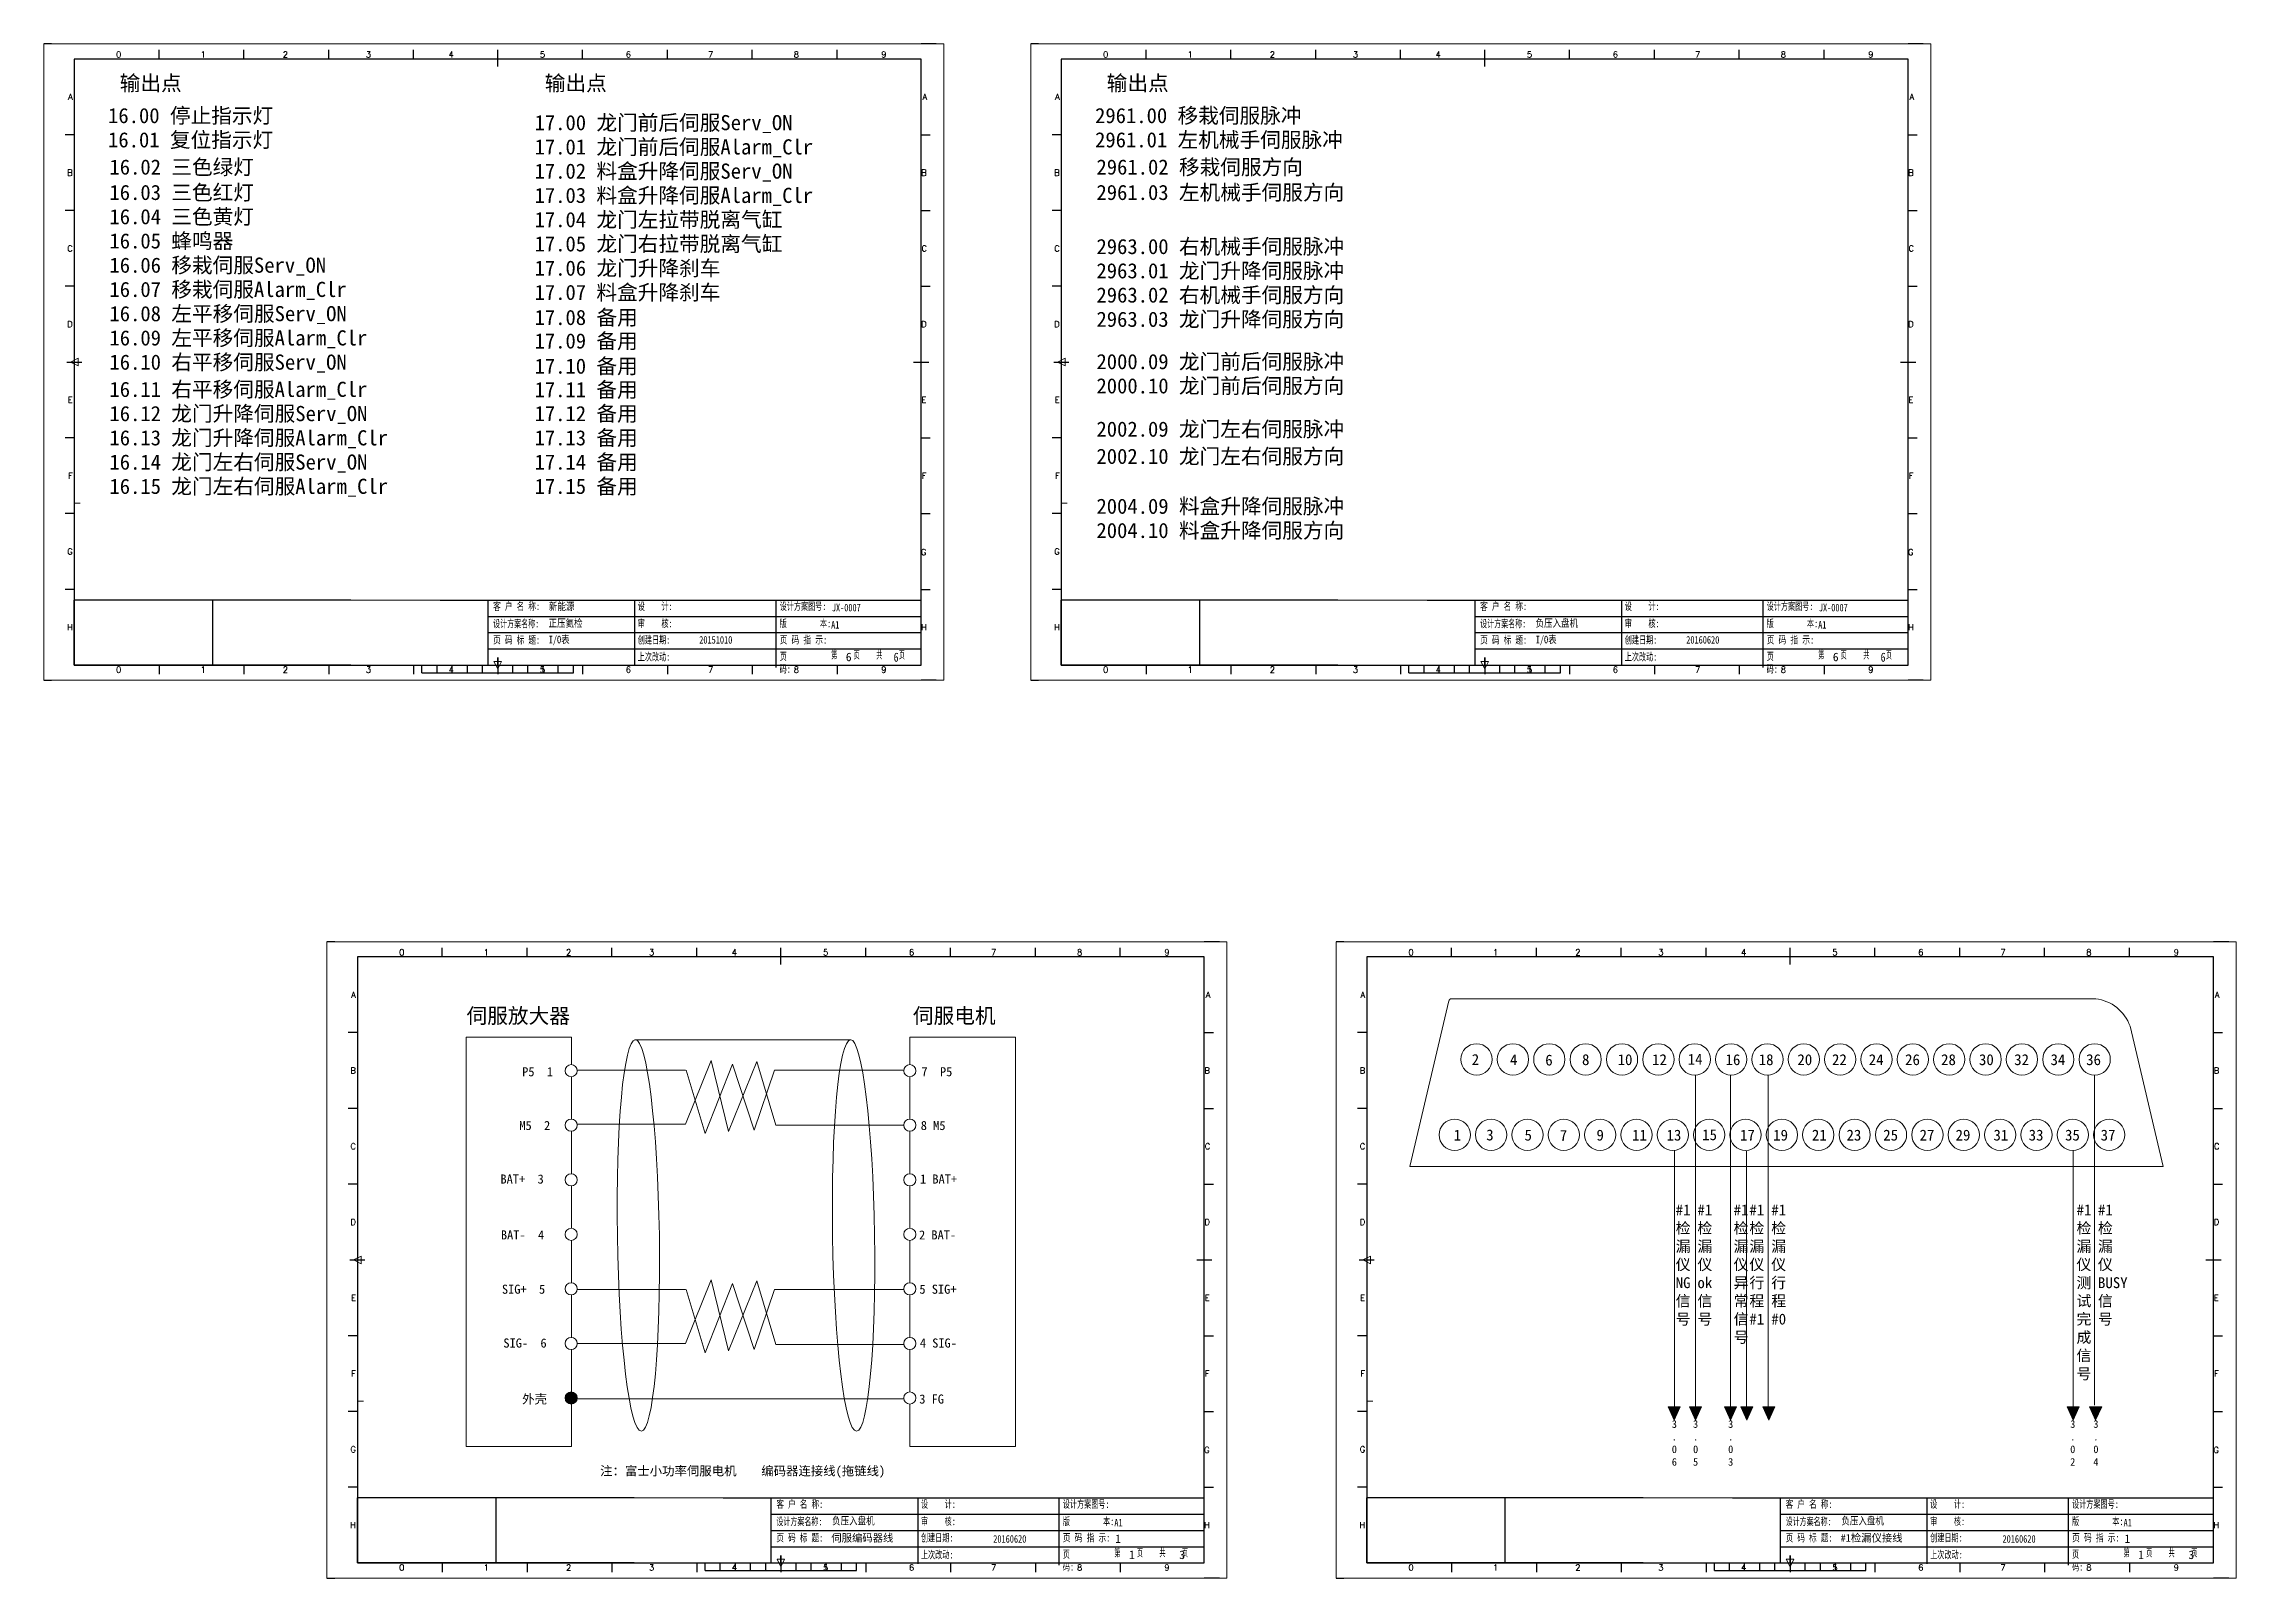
# Model space of a CAD drawing. Extents: x 2368 to 9674, y -1476 to 1321.
# Drawn here: x 5908 to 6631, y 221 to 727 of the extents above; entities that cross this region are included whole.
import ezdxf
from ezdxf.enums import TextEntityAlignment as Align

# ---------------------------------------------------------------- set-up
doc = ezdxf.new("R2010")
doc.units = 0
doc.header["$MEASUREMENT"] = 0
doc.layers.add('AE_BOR', color=1, linetype='Continuous')
doc.layers.add('MISC', color=2, linetype='Continuous')
doc.styles.add('Standard0.67', font='', dxfattribs={"width": 0.67})
doc.styles.add('Standard_0.8', font='', dxfattribs={"width": 0.8})
doc.styles.add('WD', font='romans.shx', dxfattribs={"bigfont": 'gbcbig.shx'})
doc.styles.add('样式 0', font='')
doc.styles.get('Standard0.67').set_extended_font_data('FangSong_GB2312')
doc.styles.get('Standard_0.8').set_extended_font_data('FangSong_GB2312')
doc.styles.get('样式 0').set_extended_font_data('KaiTi_GB2312')

# ---------------------------------------------------------------- blocks, each defined once
blk = doc.blocks.new('gb_a2_a')
for p, q in [((584, 410), (25, 410)), ((25, 410), (25, 10)), ((584, 10), (584, 410)), ((25, 10), (584, 10))]:
    blk.add_line(p, q)
at = {"lineweight": 9, "ltscale": 0.1}
blk.add_line((25, 116.9), (29, 116.9), dxfattribs=at)
at = {"layer": 'AE_BOR', "lineweight": 30}
for p, q in [((10, 420), (4.9, 420)), ((594, 420), (584, 420)), ((4.9, 0), (10, 0)), ((594, 0), (584, 0))]:
    blk.add_line(p, q, dxfattribs=at)
at = {"layer": 'AE_BOR', "color": 1, "lineweight": 15}
for p, q in [((4.9, 420), (598.9, 420)), ((4.9, 0), (4.9, 420)), ((598.9, 420), (598.9, 0)), ((22.5, 210), (27.5, 212.5)), ((27.5, 207.5), (22.5, 210)), ((27.5, 212.5), (27.5, 207.5)), ((598.9, 0), (4.9, 0)), ((304.5, 7.5), (302, 12.5)), ((302, 12.5), (307, 12.5)), ((307, 12.5), (304.5, 7.5))]:
    blk.add_line(p, q, dxfattribs=at)
at = {"layer": 'AE_BOR'}
for p, q in [((81, 410), (81, 416)), ((137, 410), (137, 416)), ((193, 410), (193, 416)), ((249, 410), (249, 416)), ((304.5, 410), (304.5, 416)), ((360.5, 410), (360.5, 416)), ((416.5, 410), (416.5, 416)), ((472.5, 410), (472.5, 416)), ((528.5, 410), (528.5, 416)), ((25, 360), (19, 360)), ((584, 360), (590, 360)), ((25, 310), (19, 310)), ((584, 310), (590, 310)), ((25, 260), (19, 260)), ((584, 260), (590, 260)), ((25, 160), (19, 160)), ((584, 160), (590, 160)), ((25, 110), (19, 110)), ((584, 110), (590, 110)), ((25, 60), (19, 60)), ((584, 60), (590, 60)), ((81, 10), (81, 4)), ((137, 10), (137, 4)), ((193, 10), (193, 4)), ((249, 10), (249, 4)), ((304.5, 10), (304.5, 4)), ((360.5, 10), (360.5, 4)), ((416.5, 10), (416.5, 4)), ((472.5, 10), (472.5, 4)), ((528.5, 10), (528.5, 4))]:
    blk.add_line(p, q, dxfattribs=at)
at = {"layer": 'AE_BOR', "color": 2, "lineweight": 30}
for p, q in [((304.5, 405), (304.5, 415)), ((20, 210), (30, 210)), ((579, 210), (589, 210)), ((304.5, 10), (304.5, 15)), ((304.5, 15), (304.5, 5)), ((254.5, 5), (254.5, 10)), ((254.5, 5), (354.5, 5)), ((264.5, 5), (264.5, 10)), ((274.5, 5), (274.5, 10)), ((284.5, 5), (284.5, 10)), ((294.5, 5), (294.5, 10)), ((304.5, 10), (304.5, 5)), ((314.5, 5), (314.5, 10)), ((324.5, 5), (324.5, 10)), ((334.5, 5), (334.5, 10)), ((344.5, 5), (344.5, 10)), ((354.5, 5), (354.5, 10))]:
    blk.add_line(p, q, dxfattribs=at)
at = {"layer": 'AE_BOR', "style": 'WD'}
for s, p in [('0', (54.3, 411)), ('1', (110.1, 411)), ('2', (164.4, 411)), ('3', (219.2, 411)), ('4', (273.8, 411)), ('5', (334.1, 411)), ('6', (390.8, 411)), ('7', (445, 411)), ('8', (501.7, 411)), ('9', (559.4, 411)), ('0', (54.3, 5)), ('1', (110.1, 5)), ('2', (164.4, 5)), ('3', (219.2, 5)), ('4', (273.8, 5)), ('5', (334.1, 5)), ('6', (390.8, 5)), ('7', (445, 5)), ('8', (501.7, 5)), ('9', (559.4, 5))]:
    blk.add_text(s, height=4, dxfattribs=at).set_placement(p, align=Align.CENTER)
for s, p in [('A', (24, 385)), ('A', (588, 385)), ('B', (24, 335)), ('B', (587.7, 335)), ('C', (24, 285)), ('C', (587.9, 285)), ('D', (24, 235)), ('D', (587.7, 235)), ('E', (24, 185)), ('E', (587.5, 185)), ('F', (24, 135)), ('F', (587.5, 135)), ('F', (587.5, 135)), ('G', (24, 85)), ('G', (587.5, 84.6)), ('H', (24, 35)), ('H', (587.7, 35))]:
    blk.add_text(s, height=4, dxfattribs=at).set_placement(p, align=Align.MIDDLE_RIGHT)

msp = doc.modelspace()

# ---------------------------------------------------------------- hatches: boundary and pattern name
at = {"lineweight": 0}
h = msp.add_hatch(color=256, dxfattribs=at)
edge = h.paths.add_edge_path()
edge.add_arc((6081.83647, 280.49752), 2, 0, 360)
for points in [[(6445.86586, 277.6001), (6443.86586, 277.6001), (6445.86586, 273.15777)], [(6447.86586, 277.6001), (6445.86586, 277.6001), (6445.86586, 273.15777)], [(6452.8768, 277.6001), (6450.8768, 277.6001), (6452.8768, 273.15777)], [(6454.8768, 277.6001), (6452.8768, 277.6001), (6452.8768, 273.15777)], [(6464.45235, 277.6001), (6462.45235, 277.6001), (6464.45235, 273.15777)], [(6466.45235, 277.6001), (6464.45235, 277.6001), (6464.45235, 273.15777)], [(6469.85034, 277.6001), (6467.85034, 277.6001), (6469.85034, 273.15777)], [(6471.85034, 277.6001), (6469.85034, 277.6001), (6469.85034, 273.15777)], [(6477.06859, 277.6001), (6475.06859, 277.6001), (6477.06859, 273.15777)], [(6479.06859, 277.6001), (6477.06859, 277.6001), (6477.06859, 273.15777)], [(6577.50313, 277.6001), (6575.50313, 277.6001), (6577.50313, 273.15777)], [(6579.50313, 277.6001), (6577.50313, 277.6001), (6577.50313, 273.15777)], [(6584.94714, 277.6001), (6582.94714, 277.6001), (6584.94714, 273.15777)], [(6586.94714, 277.6001), (6584.94714, 277.6001), (6584.94714, 273.15777)]]:
    msp.add_hatch(color=256, dxfattribs=at).paths.add_polyline_path(points)

# ---------------------------------------------------------------- linework, layer by layer
at = {"color": 0, "ltscale": 2}
for p, q in [((5917.80623, 522.3252), (5917.80623, 543.77129)), ((6009.11117, 543.77129), (5917.80623, 543.77129)), ((6038.57281, 543.77129), (6197.30623, 543.77129)), ((6054.27127, 543.77129), (6054.27127, 522.3252)), ((6102.83714, 522.06076), (6102.83714, 543.77129)), ((6149.41732, 521.5673), (6149.41732, 543.77129)), ((6197.30623, 522.3252), (6197.30623, 543.77129)), ((6243.56096, 522.3252), (6243.56096, 543.77129)), ((6334.8659, 543.77129), (6243.56096, 543.77129)), ((6364.32754, 543.77129), (6523.06096, 543.77129)), ((6380.026, 543.77129), (6380.026, 522.3252)), ((6428.59187, 522.06076), (6428.59187, 543.77129)), ((6475.17206, 521.5673), (6475.17206, 543.77129)), ((6523.06096, 522.3252), (6523.06096, 543.77129)), ((6009.11117, 522.3252), (5917.80623, 522.3252)), ((6167.3084, 527.68672), (6197.30623, 527.68672)), ((6167.3084, 522.3252), (6197.30623, 522.3252)), ((6334.8659, 522.3252), (6243.56096, 522.3252)), ((6493.06313, 527.68672), (6523.06096, 527.68672)), ((6493.06313, 522.3252), (6523.06096, 522.3252)), ((6011.26606, 226.05482), (6011.26606, 247.50091)), ((6102.571, 247.50091), (6011.26606, 247.50091)), ((6132.03263, 247.50091), (6290.76606, 247.50091)), ((6147.7311, 247.50091), (6147.7311, 226.05482)), ((6196.29696, 225.79038), (6196.29696, 247.50091)), ((6242.87715, 225.29692), (6242.87715, 247.50091)), ((6290.76606, 226.05482), (6290.76606, 247.50091)), ((6344.362, 226.05482), (6344.362, 247.50091)), ((6435.66695, 247.50091), (6344.362, 247.50091)), ((6465.12858, 247.50091), (6623.862, 247.50091)), ((6480.82704, 247.50091), (6480.82704, 226.05482)), ((6529.39291, 225.79038), (6529.39291, 247.50091)), ((6575.9731, 225.29692), (6575.9731, 247.50091)), ((6623.862, 226.05482), (6623.862, 247.50091)), ((6102.571, 226.05482), (6011.26606, 226.05482)), ((6260.76822, 231.41634), (6290.76606, 231.41634)), ((6260.76822, 226.05482), (6290.76606, 226.05482)), ((6435.66695, 226.05482), (6344.362, 226.05482)), ((6593.86417, 231.41634), (6623.862, 231.41634)), ((6593.86417, 226.05482), (6623.862, 226.05482))]:
    msp.add_line(p, q, dxfattribs=at)
at = {"color": 0}
for p, q in [((5963.4587, 543.77129), (5963.4587, 522.3252)), ((6289.21343, 543.77129), (6289.21343, 522.3252)), ((6056.91853, 247.50091), (6056.91853, 226.05482)), ((6390.01447, 247.50091), (6390.01447, 226.05482))]:
    msp.add_line(p, q, dxfattribs=at)
at = {"lineweight": 9, "ltscale": 0.1}
for p, q in [((6009.11117, 543.77129), (6038.57281, 543.77129)), ((6334.8659, 543.77129), (6364.32754, 543.77129)), ((6009.11117, 522.3252), (6038.57281, 522.3252)), ((6037.21545, 522.3252), (6037.21545, 522.3252)), ((6037.21545, 522.3252), (6037.21545, 522.3252)), ((6334.8659, 522.3252), (6364.32754, 522.3252)), ((6362.97019, 522.3252), (6362.97019, 522.3252)), ((6362.97019, 522.3252), (6362.97019, 522.3252)), ((6102.571, 247.50091), (6132.03263, 247.50091)), ((6435.66695, 247.50091), (6465.12858, 247.50091)), ((6102.571, 226.05482), (6132.03263, 226.05482)), ((6130.67528, 226.05482), (6130.67528, 226.05482)), ((6130.67528, 226.05482), (6130.67528, 226.05482)), ((6435.66695, 226.05482), (6465.12858, 226.05482)), ((6463.77123, 226.05482), (6463.77123, 226.05482)), ((6463.77123, 226.05482), (6463.77123, 226.05482))]:
    msp.add_line(p, q, dxfattribs=at)
for p, q in [((6054.27127, 538.40977), (6098.52281, 538.40977)), ((6098.52281, 538.40977), (6167.3084, 538.40977)), ((6167.3084, 538.40977), (6197.30623, 538.40977)), ((6380.026, 538.40977), (6424.27754, 538.40977)), ((6424.27754, 538.40977), (6493.06313, 538.40977)), ((6493.06313, 538.40977), (6523.06096, 538.40977)), ((6054.27127, 533.04824), (6098.52281, 533.04824)), ((6098.52281, 533.04824), (6167.3084, 533.04824)), ((6167.3084, 533.04824), (6197.30623, 533.04824)), ((6380.026, 533.04824), (6424.27754, 533.04824)), ((6424.27754, 533.04824), (6493.06313, 533.04824)), ((6493.06313, 533.04824), (6523.06096, 533.04824)), ((6038.57281, 522.3252), (6098.52281, 522.3252)), ((6038.57281, 522.3252), (6098.52281, 522.3252)), ((6054.27127, 527.68672), (6098.52281, 527.68672)), ((6098.52281, 527.68672), (6167.3084, 527.68672)), ((6098.52281, 522.3252), (6167.3084, 522.3252)), ((6364.32754, 522.3252), (6424.27754, 522.3252)), ((6364.32754, 522.3252), (6424.27754, 522.3252)), ((6380.026, 527.68672), (6424.27754, 527.68672)), ((6424.27754, 527.68672), (6493.06313, 527.68672)), ((6424.27754, 522.3252), (6493.06313, 522.3252)), ((6147.7311, 242.13939), (6191.98263, 242.13939)), ((6191.98263, 242.13939), (6260.76822, 242.13939)), ((6260.76822, 242.13939), (6290.76606, 242.13939)), ((6480.82704, 242.13939), (6525.07858, 242.13939)), ((6525.07858, 242.13939), (6593.86417, 242.13939)), ((6593.86417, 242.13939), (6623.862, 242.13939)), ((6147.7311, 236.77787), (6191.98263, 236.77787)), ((6191.98263, 236.77787), (6260.76822, 236.77787)), ((6260.76822, 236.77787), (6290.76606, 236.77787)), ((6480.82704, 236.77787), (6525.07858, 236.77787)), ((6525.07858, 236.77787), (6593.86417, 236.77787)), ((6593.86417, 236.77787), (6623.862, 236.77787)), ((6132.03263, 226.05482), (6191.98263, 226.05482)), ((6132.03263, 226.05482), (6191.98263, 226.05482)), ((6147.7311, 231.41634), (6191.98263, 231.41634)), ((6191.98263, 231.41634), (6260.76822, 231.41634)), ((6191.98263, 226.05482), (6260.76822, 226.05482)), ((6465.12858, 226.05482), (6525.07858, 226.05482)), ((6465.12858, 226.05482), (6525.07858, 226.05482)), ((6480.82704, 231.41634), (6525.07858, 231.41634)), ((6525.07858, 231.41634), (6593.86417, 231.41634)), ((6525.07858, 226.05482), (6593.86417, 226.05482))]:
    msp.add_line(p, q)
at = {"lineweight": 0}
for p, q in [((6371.48677, 411.58315), (6358.64625, 356.93334)), ((6372.20736, 412.26192), (6584.96578, 412.26192)), ((6102.68183, 398.71283), (6174.22327, 398.71283)), ((6596.32138, 403.21942), (6607.19676, 356.93334)), ((6119.59298, 370.8714), (6127.9921, 391.84102)), ((6127.9921, 391.84102), (6133.69149, 368.47487)), ((6133.69149, 368.47487), (6143.1405, 391.54145)), ((6143.1405, 391.54145), (6149.41066, 370.57183)), ((6083.74679, 388.69557), (6119.59298, 388.69557)), ((6119.74297, 388.69557), (6126.04231, 367.72595)), ((6126.04231, 367.72595), (6135.04136, 390.64275)), ((6135.04136, 390.64275), (6142.24059, 368.92421)), ((6142.24059, 368.92421), (6148.93285, 388.69557)), ((6191.58536, 388.69557), (6148.93285, 388.69557)), ((6452.89713, 386.93682), (6452.89713, 277.33999)), ((6464.40744, 386.99204), (6464.40744, 274.49322)), ((6476.89107, 387.03707), (6476.89107, 277.29668)), ((6584.55817, 387.08223), (6584.55817, 278.10016)), ((6083.89676, 370.8714), (6119.59298, 370.8714)), ((6191.58536, 370.57183), (6149.41066, 370.57183)), ((6445.96379, 362.06539), (6445.96379, 277.5819)), ((6469.67282, 361.96725), (6469.67282, 277.29668)), ((6577.50313, 362.226), (6577.50313, 273.15777)), ((6358.64625, 356.93334), (6607.19676, 356.93334)), ((6119.59298, 298.4977), (6127.9921, 319.46733)), ((6127.9921, 319.46733), (6133.69149, 296.10118)), ((6133.69149, 296.10118), (6143.1405, 319.16776)), ((6143.1405, 319.16776), (6149.41066, 298.19814)), ((6083.74679, 316.32188), (6119.59298, 316.32188)), ((6119.74297, 316.32188), (6126.04231, 295.35226)), ((6126.04231, 295.35226), (6135.04136, 318.26906)), ((6135.04136, 318.26906), (6142.24059, 296.55052)), ((6142.24059, 296.55052), (6148.93285, 316.32188)), ((6191.58536, 316.32188), (6148.93285, 316.32188)), ((6083.89676, 298.4977), (6119.59298, 298.4977)), ((6191.58536, 298.19814), (6149.41066, 298.19814)), ((6081.94698, 280.22418), (6191.58536, 280.22418)), ((6443.86586, 277.6001), (6447.86586, 277.6001)), ((6443.86586, 277.6001), (6445.86586, 273.15777)), ((6445.86586, 273.15777), (6447.86586, 277.6001)), ((6450.8768, 277.6001), (6454.8768, 277.6001)), ((6450.8768, 277.6001), (6452.8768, 273.15777)), ((6452.8768, 273.15777), (6454.8768, 277.6001)), ((6462.45235, 277.6001), (6466.45235, 277.6001)), ((6462.45235, 277.6001), (6464.45235, 273.15777)), ((6464.45235, 273.15777), (6466.45235, 277.6001)), ((6467.85034, 277.6001), (6471.85034, 277.6001)), ((6467.85034, 277.6001), (6469.85034, 273.15777)), ((6469.85034, 273.15777), (6471.85034, 277.6001)), ((6475.06859, 277.6001), (6479.06859, 277.6001)), ((6475.06859, 277.6001), (6477.06859, 273.15777)), ((6477.06859, 273.15777), (6479.06859, 277.6001)), ((6575.50313, 277.6001), (6579.50313, 277.6001)), ((6575.50313, 277.6001), (6577.50313, 273.15777)), ((6577.50313, 273.15777), (6579.50313, 277.6001)), ((6582.94714, 277.6001), (6586.94714, 277.6001)), ((6582.94714, 277.6001), (6584.94714, 273.15777)), ((6584.94714, 273.15777), (6586.94714, 277.6001))]:
    msp.add_line(p, q, dxfattribs=at)
for points in [[(6081.96563, 278.5017), (6081.96563, 264.52041), (6047.13861, 264.52041), (6047.13861, 399.59749), (6081.96563, 399.59749), (6081.96563, 390.49335)], [(6193.5839, 390.49749), (6193.5839, 399.59749), (6228.41091, 399.59749), (6228.41091, 264.52041), (6193.5839, 264.52041), (6193.5839, 278.49756)], [(6081.96563, 386.5017), (6081.96563, 372.49335)], [(6193.5839, 372.49749), (6193.5839, 386.49756)], [(6081.96563, 368.5017), (6081.96563, 354.49335)], [(6193.5839, 354.49749), (6193.5839, 368.49756)], [(6081.96563, 350.5017), (6081.96563, 336.49335)], [(6193.5839, 336.49749), (6193.5839, 350.49756)], [(6081.96563, 332.5017), (6081.96563, 318.49335)], [(6193.5839, 318.49749), (6193.5839, 332.49756)], [(6081.96563, 314.5017), (6081.96563, 300.49335)], [(6193.5839, 300.49749), (6193.5839, 314.49756)], [(6081.96563, 296.5017), (6081.96563, 282.49335)], [(6193.5839, 282.49749), (6193.5839, 296.49756)]]:
    msp.add_lwpolyline(points, dxfattribs=at)
for centre, radius in [((6380.63823, 392.22811), 5.16056), ((6392.63823, 392.22811), 5.16056), ((6404.63823, 392.22811), 5.16056), ((6416.63823, 392.22811), 5.16056), ((6428.63823, 392.22811), 5.16056), ((6440.63823, 392.22811), 5.16056), ((6452.63823, 392.22811), 5.16056), ((6464.63823, 392.22811), 5.16056), ((6476.63823, 392.22811), 5.16056), ((6488.63823, 392.22811), 5.16056), ((6500.63823, 392.22811), 5.16056), ((6512.63823, 392.22811), 5.16056), ((6524.63823, 392.22811), 5.16056), ((6536.63823, 392.22811), 5.16056), ((6548.63823, 392.22811), 5.16056), ((6560.63823, 392.22811), 5.16056), ((6572.63823, 392.22811), 5.16056), ((6584.63823, 392.22811), 5.16056), ((6081.83647, 388.49752), 2), ((6193.59613, 388.49752), 2), ((6081.83647, 370.49752), 2), ((6193.59613, 370.49752), 2), ((6373.41797, 367.33415), 5.16056), ((6385.41797, 367.33415), 5.16056), ((6397.41797, 367.33415), 5.16056), ((6409.41797, 367.33415), 5.16056), ((6421.41797, 367.33415), 5.16056), ((6433.41797, 367.33415), 5.16056), ((6445.41797, 367.33415), 5.16056), ((6457.41797, 367.33415), 5.16056), ((6469.41797, 367.33415), 5.16056), ((6481.41797, 367.33415), 5.16056), ((6493.41797, 367.33415), 5.16056), ((6505.41797, 367.33415), 5.16056), ((6517.41797, 367.33415), 5.16056), ((6529.41797, 367.33415), 5.16056), ((6541.41797, 367.33415), 5.16056), ((6553.41797, 367.33415), 5.16056), ((6565.41797, 367.33415), 5.16056), ((6577.41797, 367.33415), 5.16056), ((6589.41797, 367.33415), 5.16056), ((6081.83647, 352.49752), 2), ((6193.59613, 352.49752), 2), ((6081.83647, 334.49752), 2), ((6193.59613, 334.49752), 2), ((6081.83647, 316.49752), 2), ((6193.59613, 316.49752), 2), ((6081.83647, 298.49752), 2), ((6193.59613, 298.49752), 2), ((6081.83647, 280.49752), 2), ((6193.59613, 280.49752), 2)]:
    msp.add_circle(centre, radius, dxfattribs=at)
for centre, radius, start, end in [((6372.50949, 411.2193), 1.08552, 106.160821, 161.27801507), ((6583.17095, 398.35651), 14.02077, 20.29390752, 82.64523023)]:
    msp.add_arc(centre, radius, start, end, dxfattribs=at)
for centre in [(6103.98484, 334.12329), (6175.01632, 334.12329)]:
    msp.add_ellipse(centre, major_axis=(0.99615, -64.60837), ratio=0.107283174, dxfattribs=at)

# ---------------------------------------------------------------- block references
at = {"xscale": 0.5, "yscale": 0.5, "zscale": 0.5}
for p in [(5905.30623, 517.3252), (6231.06096, 517.3252), (5998.76606, 221.05482), (6331.862, 221.05482)]:
    msp.add_blockref('gb_a2_a', p, dxfattribs=at)

# ---------------------------------------------------------------- texts
at = {"lineweight": 0, "char_height": 5, "attachment_point": 1}
for s, insert, width in [('{\\fSimSun|b0|i0|c134|p2;输出点}', (5932.80509, 716.8712), 83.4808632), ('{\\fSimSun|b0|i0|c134|p2;输出点 }', (6073.10901, 716.8712), 83.4808632), ('{\\fSimSun|b0|i0|c134|p2;输出点}', (6258.55982, 716.8712), 83.4808632), ('{\\fSimSun|b0|i0|c134|p2;16.00 \\C3;停止指示灯}', (5928.96841, 706.16312), 104.6269673), ('{\\fSimSun|b0|i0|c134|p2;17.00 \\C3;龙门前后伺服Serv_ON}', (6069.73064, 703.83196), 127.2679522), ('{\\fSimSun|b0|i0|c134|p2;2961.00 \\C3;移栽伺服脉冲}', (6254.72314, 706.16312), 104.6269673), ('{\\fSimSun|b0|i0|c134|p2;16.01 \\C3;复位指示灯}', (5928.96841, 698.16312), 105.0711483), ('{\\fSimSun|b0|i0|c134|p2;17.01 龙门前后伺服Alarm_Clr}', (6069.73064, 695.83196), 125.2340545), ('{\\fSimSun|b0|i0|c134|p2;2961.01 \\C3;左机械手伺服脉冲}', (6254.72314, 698.16312), 105.0711483), ('{\\fSimSun|b0|i0|c134|p2;16.02 \\C3;三色绿灯}', (5929.42672, 689.18501), 103.5812315), ('{\\fSimSun|b0|i0|c134|p2;17.02 \\C3;料盒升降伺服Serv_ON}', (6069.73064, 687.83196), 130.190578), ('{\\fSimSun|b0|i0|c134|p2;2961.02 \\C3;移栽伺服方向}', (6255.18145, 689.18501), 103.5812315), ('{\\fSimSun|b0|i0|c134|p2;16.03 \\C3;三色红灯}', (5929.42672, 680.80465), 102.3865525), ('{\\fSimSun|b0|i0|c134|p2;17.03 料盒升降伺服Alarm_Clr}', (6069.73064, 679.83196), 134.9817734), ('{\\fSimSun|b0|i0|c134|p2;2961.03 \\C3;左机械手伺服方向}', (6255.18145, 680.80465), 102.3865525), ('{\\fSimSun|b0|i0|c134|p2;16.04 \\C3;三色黄灯}', (5929.42672, 672.80465), 101.7721862), ('{\\fSimSun|b0|i0|c134|p2;17.04 \\C3;龙门左拉带脱离气缸}', (6069.73064, 671.83196), 117.0586107), ('{\\fSimSun|b0|i0|c134|p2;16.05 \\C3;蜂鸣器}', (5929.42672, 664.80465), 103.6028448), ('{\\fSimSun|b0|i0|c134|p2;17.05 \\C3;龙门右拉带脱离气缸}', (6069.73064, 663.83196), 132.8100907), ('{\\fSimSun|b0|i0|c134|p2;\\C3;2963.00 右机械手伺服脉冲}', (6255.18145, 662.95209), 101.7721862), ('{\\fSimSun|b0|i0|c134|p2;16.06 \\C3;移栽伺服Serv_ON}', (5929.42672, 656.80465), 104.6715833), ('{\\fSimSun|b0|i0|c134|p2;17.06 \\C3;龙门升降刹车}', (6069.73064, 655.83196), 134.3556276), ('{\\fSimSun|b0|i0|c134|p2;2963.01 \\C3;龙门升降伺服脉冲}', (6255.18145, 654.95209), 103.6028448), ('{\\fSimSun|b0|i0|c134|p2;16.07 移栽伺服Alarm_Clr}', (5929.42672, 648.80465), 106.3662917), ('{\\fSimSun|b0|i0|c134|p2;17.07 \\C3;料盒升降刹车}', (6069.73064, 647.83196), 122.7691125), ('{\\fSimSun|b0|i0|c134|p2;\\C3;2963.02 右机械手伺服方向}', (6255.18145, 646.95209), 104.6715833), ('{\\fSimSun|b0|i0|c134|p2;16.08 \\C3;左平移伺服Serv_ON}', (5929.42672, 640.80465), 103.1943749), ('{\\fSimSun|b0|i0|c134|p2;17.08 备用}', (6069.73064, 639.55926), 125.1003211), ('{\\fSimSun|b0|i0|c134|p2;2963.03 \\C3;龙门升降伺服方向}', (6255.18145, 638.95209), 106.3662917), ('{\\fSimSun|b0|i0|c134|p2;16.09 左平移伺服Alarm_Clr}', (5929.42672, 632.80465), 102.685487), ('{\\fSimSun|b0|i0|c134|p2;17.09 备用}', (6069.73064, 631.80046), 128.5480268), ('{\\fSimSun|b0|i0|c134|p2;16.10 \\C3;右平移伺服Serv_ON}', (5929.42672, 624.80465), 105.0812285), ('{\\fSimSun|b0|i0|c134|p2;17.10 备用}', (6069.73064, 623.48747), 110.9348524), ('{\\fSimSun|b0|i0|c134|p2;2000.09 \\C3;龙门前后伺服脉冲}', (6255.18145, 624.98255), 103.1943749), ('{\\fSimSun|b0|i0|c134|p2;16.11 \\C0;右平移伺服Alarm_Clr}', (5929.42672, 615.83196), 111.7308547), ('{\\fSimSun|b0|i0|c134|p2;17.11 备用}', (6069.73064, 615.72867), 112.0378137), ('{\\fSimSun|b0|i0|c134|p2;2000.10 \\C3;龙门前后伺服方向}', (6255.18145, 616.98255), 102.685487), ('{\\fSimSun|b0|i0|c134|p2;16.12 \\C3;龙门升降伺服Serv_ON}', (5929.42672, 607.83196), 107.8097525), ('{\\fSimSun|b0|i0|c134|p2;17.12 备用}', (6069.73064, 607.83196), 113.2277421), ('{\\fSimSun|b0|i0|c134|p2;16.13 龙门升降伺服Alarm_Clr}', (5929.42672, 599.83196), 109.4623411), ('{\\fSimSun|b0|i0|c134|p2;17.13 备用}', (6069.73064, 599.83196), 109.592351), ('{\\fSimSun|b0|i0|c134|p2;2002.09 \\C3;龙门左右伺服脉冲}', (6255.18145, 602.70088), 105.0812285), ('{\\fSimSun|b0|i0|c134|p2;2002.10 \\C3;龙门左右伺服方向}', (6255.18145, 593.72819), 111.7308547), ('{\\fSimSun|b0|i0|c134|p2;16.14 \\C3;龙门左右伺服Serv_ON}', (5929.42672, 591.83196), 105.4612785), ('{\\fSimSun|b0|i0|c134|p2;17.14 备用}', (6069.73064, 591.83196), 108.6509919), ('{\\fSimSun|b0|i0|c134|p2;16.15 龙门左右伺服Alarm_Clr}', (5929.42672, 583.83196), 120.3720291), ('{\\fSimSun|b0|i0|c134|p2;17.15 备用}', (6069.73064, 583.83196), 108.2037094), ('{\\fSimSun|b0|i0|c134|p2;2004.09 \\C3;料盒升降伺服脉冲}', (6255.18145, 577.25939), 107.8097525), ('{\\fSimSun|b0|i0|c134|p2;2004.10 \\C3;料盒升降伺服方向}', (6255.18145, 569.25939), 109.4623411)]:
    msp.add_mtext(s, dxfattribs=dict(at, insert=insert, width=width))
at = {"color": 0, "ltscale": 2, "attachment_point": 1}
for s, insert, char_height, width, style in [('{\\fSimSun|b0|i0|c134|p2;\\W0.72;客 户 名 称:}', (6056.07478, 543.00289), 2.5, 16.2476781, 'Standard0.67'), ('{\\fSimSun|b0|i0|c134|p2;新能源}', (6074.48435, 542.95466), 2.5, 33.907767, 'Standard_0.8'), ('{\\fSimSun|b0|i0|c134|p2;设    计:}', (6103.78909, 543.00289), 2.5, 12.0312135, 'Standard0.67'), ('{\\fSimSun|b0|i0|c134|p2;设计方案图号:}', (6150.62197, 543.00289), 2.5, 15.1643965, 'Standard0.67'), ('{\\fSimSun|b0|i0|c134|p2;\\W0.72;客 户 名 称:}', (6381.82952, 543.00289), 2.5, 16.2476781, 'Standard0.67'), ('{\\fSimSun|b0|i0|c134|p2;设    计:}', (6429.54383, 543.00289), 2.5, 12.0312135, 'Standard0.67'), ('{\\fSimSun|b0|i0|c134|p2;设计方案图号:}', (6476.37671, 543.00289), 2.5, 15.1643965, 'Standard0.67'), ('{\\fSimSun|b0|i0|c134|p2;\\W0.66;设计方案名称:}', (6056.07478, 537.27427), 2.5, 15.1234231, 'Standard0.67'), ('{\\fSimSun|b0|i0|c134|p2;正压氦检}', (6074.36185, 537.44107), 2.5, 33.907767, 'Standard_0.8'), ('{\\fSimSun|b0|i0|c134|p2;审    核:}', (6103.78909, 537.32953), 2.5, 12.0312135, 'Standard0.67'), ('{\\fSimSun|b0|i0|c134|p2;版        本:}', (6150.62197, 537.32953), 2.5, 16.8497761, 'Standard0.67'), ('{\\fSimSun|b0|i0|c134|p2;A1}', (6167.62071, 536.8891), 2.5, 33.907767, 'Standard_0.8'), ('{\\f@SimSun|b0|i0|c134|p2;JX-0007}', (6167.86059, 542.56252), 2.5, 33.907767, 'Standard_0.8'), ('{\\fSimSun|b0|i0|c134|p2;\\W0.66;设计方案名称:}', (6381.82952, 537.27427), 2.5, 15.1234231, 'Standard0.67'), ('{\\fSimSun|b0|i0|c134|p2;负压入盘机}', (6400.11658, 537.44107), 2.5, 33.907767, 'Standard_0.8'), ('{\\fSimSun|b0|i0|c134|p2;审    核:}', (6429.54383, 537.32953), 2.5, 12.0312135, 'Standard0.67'), ('{\\fSimSun|b0|i0|c134|p2;版        本:}', (6476.37671, 537.32953), 2.5, 16.8497761, 'Standard0.67'), ('{\\fSimSun|b0|i0|c134|p2;A1}', (6493.37544, 536.8891), 2.5, 33.907767, 'Standard_0.8'), ('{\\f@SimSun|b0|i0|c134|p2;JX-0007}', (6493.61532, 542.56252), 2.5, 33.907767, 'Standard_0.8'), ('{\\fSimSun|b0|i0|c134|p2;\\W0.72;页 码 标 题:}', (6056.07478, 531.90604), 2.5, 15.1234231, 'Standard0.67'), ('{\\fSimSun|b0|i0|c134|p2;创建日期:}', (6103.78909, 531.92229), 2.5, 12.0312135, 'Standard0.67'), ('{\\fSimSun|b0|i0|c134|p2;20151010}', (6124.0663, 531.92229), 2.5, 12.0312135, 'Standard0.67'), ('{\\fSimSun|b0|i0|c134|p2;\\W0.73;页 码 指 示:}', (6150.62197, 531.92229), 2.5, 16.1994502, 'Standard0.67'), ('{\\fSimSun|b0|i0|c134|p2;\\W0.72;页 码 标 题:}', (6381.82952, 531.90604), 2.5, 15.1234231, 'Standard0.67'), ('{\\fSimSun|b0|i0|c134|p2;创建日期:}', (6429.54383, 531.92229), 2.5, 12.0312135, 'Standard0.67'), ('{\\fSimSun|b0|i0|c134|p2;20160620}', (6449.82104, 531.92229), 2.5, 12.0312135, 'Standard0.67'), ('{\\fSimSun|b0|i0|c134|p2;\\W0.73;页 码 指 示:}', (6476.37671, 531.92229), 2.5, 16.1994502, 'Standard0.67'), ('{\\fSimSun|b0|i0|c134|p2;上次改动:}', (6103.78909, 526.33176), 2.5, 12.0312135, 'Standard0.67'), ('{\\fSimSun|b0|i0|c134|p2;页        码:}', (6150.62197, 526.48156), 2.5, 15.7257887, 'Standard0.67'), ('{\\Fromans,gbcbig|c134;第}    {\\Fromans,gbcbig|c134;页}    {\\Fromans,gbcbig|c134;共}    {\\Fromans,gbcbig|c134;页}', (6167.61858, 526.72702), 2.5, 33.907767, 'Standard_0.8'), ('{\\fSimSun|b0|i0|c134|p2;6}', (6188.24326, 526.44649), 3, 3.7663883, 'Standard_0.8'), ('{\\fSimSun|b0|i0|c134|p2;上次改动:}', (6429.54383, 526.33176), 2.5, 12.0312135, 'Standard0.67'), ('{\\fSimSun|b0|i0|c134|p2;页        码:}', (6476.37671, 526.48156), 2.5, 15.7257887, 'Standard0.67'), ('{\\Fromans,gbcbig|c134;第}    {\\Fromans,gbcbig|c134;页}    {\\Fromans,gbcbig|c134;共}    {\\Fromans,gbcbig|c134;页}', (6493.37332, 526.72702), 2.5, 33.907767, 'Standard_0.8'), ('{\\fSimSun|b0|i0|c134|p2;6}', (6513.998, 526.44649), 3, 3.7663883, 'Standard_0.8'), ('{\\fSimSun|b0|i0|c134|p2;\\W0.72;客 户 名 称:}', (6149.53461, 246.73251), 2.5, 16.2476781, 'Standard0.67'), ('{\\fSimSun|b0|i0|c134|p2;设    计:}', (6197.24892, 246.73251), 2.5, 12.0312135, 'Standard0.67'), ('{\\fSimSun|b0|i0|c134|p2;设计方案图号:}', (6244.0818, 246.73251), 2.5, 15.1643965, 'Standard0.67'), ('{\\fSimSun|b0|i0|c134|p2;\\W0.72;客 户 名 称:}', (6482.63056, 246.73251), 2.5, 16.2476781, 'Standard0.67'), ('{\\fSimSun|b0|i0|c134|p2;设    计:}', (6530.34487, 246.73251), 2.5, 12.0312135, 'Standard0.67'), ('{\\fSimSun|b0|i0|c134|p2;设计方案图号:}', (6577.17775, 246.73251), 2.5, 15.1643965, 'Standard0.67'), ('{\\fSimSun|b0|i0|c134|p2;\\W0.66;设计方案名称:}', (6149.53461, 241.0039), 2.5, 15.1234231, 'Standard0.67'), ('{\\fSimSun|b0|i0|c134|p2;负压入盘机}', (6167.94418, 241.23976), 2.5, 33.907767, 'Standard_0.8'), ('{\\fSimSun|b0|i0|c134|p2;审    核:}', (6197.24892, 241.05915), 2.5, 12.0312135, 'Standard0.67'), ('{\\fSimSun|b0|i0|c134|p2;版        本:}', (6244.0818, 241.05915), 2.5, 16.8497761, 'Standard0.67'), ('{\\fSimSun|b0|i0|c134|p2;A1}', (6261.08054, 240.61872), 2.5, 33.907767, 'Standard_0.8'), ('{\\fSimSun|b0|i0|c134|p2;\\W0.66;设计方案名称:}', (6482.63056, 241.0039), 2.5, 15.1234231, 'Standard0.67'), ('{\\fSimSun|b0|i0|c134|p2;负压入盘机}', (6501.04013, 241.23976), 2.5, 33.907767, 'Standard_0.8'), ('{\\fSimSun|b0|i0|c134|p2;审    核:}', (6530.34487, 241.05915), 2.5, 12.0312135, 'Standard0.67'), ('{\\fSimSun|b0|i0|c134|p2;版        本:}', (6577.17775, 241.05915), 2.5, 16.8497761, 'Standard0.67'), ('{\\fSimSun|b0|i0|c134|p2;A1}', (6594.17648, 240.61872), 2.5, 33.907767, 'Standard_0.8'), ('{\\fSimSun|b0|i0|c134|p2;\\W0.72;页 码 标 题:}', (6149.53461, 235.63566), 2.5, 15.1234231, 'Standard0.67'), ('{\\fSimSun|b0|i0|c134|p2;创建日期:}', (6197.24892, 235.65191), 2.5, 12.0312135, 'Standard0.67'), ('{\\fSimSun|b0|i0|c134|p2;20160620}', (6221.1116, 235.25446), 2.5, 12.0312135, 'Standard0.67'), ('{\\fSimSun|b0|i0|c134|p2;\\W0.73;页 码 指 示:}', (6244.0818, 235.65191), 2.5, 16.1994502, 'Standard0.67'), ('{\\fSimSun|b0|i0|c134|p2;\\W0.72;页 码 标 题:}', (6482.63056, 235.63566), 2.5, 15.1234231, 'Standard0.67'), ('{\\fSimSun|b0|i0|c134|p2;创建日期:}', (6530.34487, 235.65191), 2.5, 12.0312135, 'Standard0.67'), ('{\\fSimSun|b0|i0|c134|p2;20160620}', (6554.20755, 235.25446), 2.5, 12.0312135, 'Standard0.67'), ('{\\fSimSun|b0|i0|c134|p2;\\W0.73;页 码 指 示:}', (6577.17775, 235.65191), 2.5, 16.1994502, 'Standard0.67'), ('{\\fSimSun|b0|i0|c134|p2;上次改动:}', (6197.24892, 230.06138), 2.5, 12.0312135, 'Standard0.67'), ('{\\fSimSun|b0|i0|c134|p2;页        码:}', (6244.0818, 230.21118), 2.5, 15.7257887, 'Standard0.67'), ('{\\Fromans,gbcbig|c134;第}    {\\Fromans,gbcbig|c134;页}    {\\Fromans,gbcbig|c134;共}    {\\Fromans,gbcbig|c134;页}', (6261.07841, 230.45664), 2.5, 33.907767, 'Standard_0.8'), ('{\\fSimSun|b0|i0|c134|p2;上次改动:}', (6530.34487, 230.06138), 2.5, 12.0312135, 'Standard0.67'), ('{\\fSimSun|b0|i0|c134|p2;页        码:}', (6577.17775, 230.21118), 2.5, 15.7257887, 'Standard0.67'), ('{\\Fromans,gbcbig|c134;第}    {\\Fromans,gbcbig|c134;页}    {\\Fromans,gbcbig|c134;共}    {\\Fromans,gbcbig|c134;页}', (6594.17436, 230.45664), 2.5, 33.907767, 'Standard_0.8')]:
    msp.add_mtext(s, dxfattribs=dict(at, insert=insert, char_height=char_height, width=width, style=style))
at = {"lineweight": 0, "attachment_point": 1}
for s, width, insert, char_height in [('{\\fSimSun|b0|i0|c134|p2;伺服放大器}', 54.1334805, (6047.29779, 409.13236), 5), ('{\\fSimSun|b0|i0|c134|p2;伺服电机}', 54.1334805, (6194.61507, 409.13236), 5), ('2', 4.5217273, (6379.0345, 393.9895), 3.6), ('4', 4.5217273, (6391.67891, 393.94076), 3.6), ('6', 4.5217273, (6403.30425, 393.81604), 3.6), ('8', 4.5217273, (6415.42912, 393.94076), 3.6), ('10', 4.5217273, (6427.17934, 393.94076), 3.6), ('12', 4.5217273, (6438.55489, 393.94076), 3.6), ('14', 4.5217273, (6450.30511, 394.06548), 3.6), ('16', 4.5217273, (6462.80467, 393.94076), 3.6), ('18', 4.5217273, (6473.75006, 393.94076), 3.6), ('20', 4.5217273, (6486.52376, 393.94076), 3.6), ('22', 4.5217273, (6497.94462, 393.94076), 3.6), ('24', 4.5217273, (6510.06873, 393.94076), 3.6), ('26', 4.5217273, (6522.06872, 393.94076), 3.6), ('28', 4.5217273, (6533.94457, 393.94076), 3.6), ('30', 4.5217273, (6546.44115, 393.94076), 3.6), ('32', 4.5217273, (6558.0687, 393.94076), 3.6), ('34', 4.5217273, (6570.06868, 393.94076), 3.6), ('36', 4.5217273, (6581.82038, 393.94076), 3.6), ('P5  1', 14.4429279, (6065.62841, 389.65702), 3), ('7  P5', 14.4429279, (6197.40298, 389.65702), 3), ('M5  2', 14.4429279, (6064.70117, 371.92159), 3), ('8 M5', 14.4429279, (6197.19335, 371.92159), 3), ('3', 4.5217273, (6383.81424, 369.09555), 3.6), ('15', 4.5217273, (6455.08485, 369.17152), 3.6), ('1', 4.5217273, (6373.08308, 369.0468), 3.6), ('5', 4.5217273, (6396.45866, 369.0468), 3.6), ('7', 4.5217273, (6408.08399, 368.92209), 3.6), ('9', 4.5217273, (6420.20886, 369.0468), 3.6), ('11', 4.5217273, (6431.95908, 369.0468), 3.6), ('13', 4.5217273, (6443.33463, 369.0468), 3.6), ('17', 4.5217273, (6467.58441, 369.0468), 3.6), ('19', 4.5217273, (6478.5298, 369.0468), 3.6), ('21', 4.5217273, (6491.3035, 369.0468), 3.6), ('23', 4.5217273, (6502.72436, 369.0468), 3.6), ('25', 4.5217273, (6514.84848, 369.0468), 3.6), ('27', 4.5217273, (6526.84846, 369.0468), 3.6), ('29', 4.5217273, (6538.72431, 369.0468), 3.6), ('31', 4.5217273, (6551.22089, 369.0468), 3.6), ('33', 4.5217273, (6562.84844, 369.0468), 3.6), ('35', 4.5217273, (6574.84843, 369.0468), 3.6), ('37', 4.5217273, (6586.60012, 369.0468), 3.6), ('BAT+  3', 22.3443785, (6058.47239, 354.25256), 3), ('1 BAT+ ', 22.3443785, (6196.94481, 354.25256), 3), ('#1\\P{\\fSimSun|b0|i0|c134|p2;检\\P漏\\P仪\\PNG信\\P号}', 2.7567085, (6446.35686, 344.34692), 3.6), ('#1\\P{\\fSimSun|b0|i0|c134|p2;检\\P漏\\P仪\\Pok信\\P号}', 2.7567085, (6453.53209, 344.34692), 3.6), ('#1\\P{\\fSimSun|b0|i0|c134|p2;检\\P漏\\P仪\\P异常\\P信\\P号}', 2.7567085, (6465.47558, 344.34692), 3.6), ('#1\\P{\\fSimSun|b0|i0|c134|p2;检\\P漏\\P仪\\P行程#1}', 2.7567085, (6470.68198, 344.34692), 3.6), ('#1\\P{\\fSimSun|b0|i0|c134|p2;检\\P漏\\P仪\\P行程#0}', 2.7567085, (6477.90023, 344.34692), 3.6), ('#1\\P{\\fSimSun|b0|i0|c134|p2;检\\P漏\\P仪\\P测\\P试\\P完\\P成\\P信\\P号}', 2.7567085, (6578.64527, 344.34692), 3.6), ('#1\\P{\\fSimSun|b0|i0|c134|p2;检\\P漏\\P仪\\PBUSY\\P信\\P号}', 2.7567085, (6585.71416, 344.34692), 3.6), ('BAT-  4', 21.0026757, (6058.62141, 335.8059), 3), ('2 BAT-', 21.0026757, (6196.6154, 335.8059), 3), ('SIG+  5', 20.8822338, (6058.9506, 317.89519), 3), ('5 SIG+', 20.8822338, (6196.74133, 317.89519), 3), ('SIG-  6', 20.6437655, (6059.42757, 300.13336), 3), ('4 SIG-', 20.6437655, (6196.8817, 300.13336), 3), ('{\\fSimSun|b0|i0|c134|p2;外壳}', 14.4429279, (6065.62841, 281.65702), 3), ('{\\fSimSun|b0|i0|c134|p2;3 FG}', 14.4429279, (6196.68712, 281.65702), 3), ('{\\fKaiTi|b0|i0|c0|p49;3\\P.\\P0\\P\\fKaiTi|b0|i0|c134|p49;6}', 3.6, (6445.06637, 273.15777), 2.5), ('{\\fKaiTi|b0|i0|c0|p49;3\\P.\\P0\\P\\fKaiTi|b0|i0|c134|p49;5}', 3.6, (6452.07731, 273.15777), 2.5), ('{\\fKaiTi|b0|i0|c0|p49;3\\P.\\P0\\P\\fKaiTi|b0|i0|c134|p49;3}', 3.6, (6463.65285, 273.15777), 2.5), ('{\\fKaiTi|b0|i0|c0|p49;3\\P.\\P0\\P2}', 3.6, (6576.5479, 273.15777), 2.5), ('{\\fKaiTi|b0|i0|c0|p49;3\\P.\\P0\\P\\fKaiTi|b0|i0|c134|p49;4}', 3.6, (6584.19584, 273.15777), 2.5), ('{\\fSimSun|b0|i0|c134|p2;\\C1;注：富士小功率伺服电机    编码器连接线(拖链线)}', 114.2303511, (6091.36925, 257.94945), 3)]:
    msp.add_mtext_dynamic_manual_height_columns(s, width=width, gutter_width=1, heights=[0], dxfattribs=dict(at, insert=insert, char_height=char_height))
at = {"color": 7, "char_height": 2.5, "attachment_point": 1}
for s, insert in [('{\\fSimSun|b0|i0|c134|p2;伺服编码器线}', (6167.67836, 235.58736)), ('{\\fSimSun|b0|i0|c134|p2;#1检漏仪接线}', (6500.77431, 235.58736))]:
    msp.add_mtext_dynamic_manual_height_columns(s, width=47.9244364, gutter_width=12.5, heights=[0], dxfattribs=dict(at, insert=insert))
at = {"layer": 'MISC', "color": 0, "attachment_point": 1}
for s, insert, char_height, width, style in [('{\\fSimSun|b0|i0|c134|p2;I/O表}', (6074.43121, 532.00814), 2.5, 24.1794102, 'Standard_0.8'), ('{\\fSimSun|b0|i0|c134|p2;I/O表}', (6400.18594, 532.00814), 2.5, 24.1794102, 'Standard_0.8'), ('6', (6172.45217, 526.42192), 2.8, 3.0699683, '样式 0'), ('6', (6498.2069, 526.42192), 2.8, 3.0699683, '样式 0'), ('1', (6261.37408, 235.44113), 2.8, 3.0699683, '样式 0'), ('1', (6594.47003, 235.44113), 2.8, 3.0699683, '样式 0'), ('1', (6265.912, 230.15154), 2.8, 3.0699683, '样式 0'), ('3', (6282.50621, 230.15154), 2.8, 3.0699683, '样式 0'), ('1', (6599.00794, 230.15154), 2.8, 3.0699683, '样式 0'), ('3', (6615.60216, 230.15154), 2.8, 3.0699683, '样式 0')]:
    msp.add_mtext(s, dxfattribs=dict(at, insert=insert, char_height=char_height, width=width, style=style))

doc.saveas('drawing.dxf')
